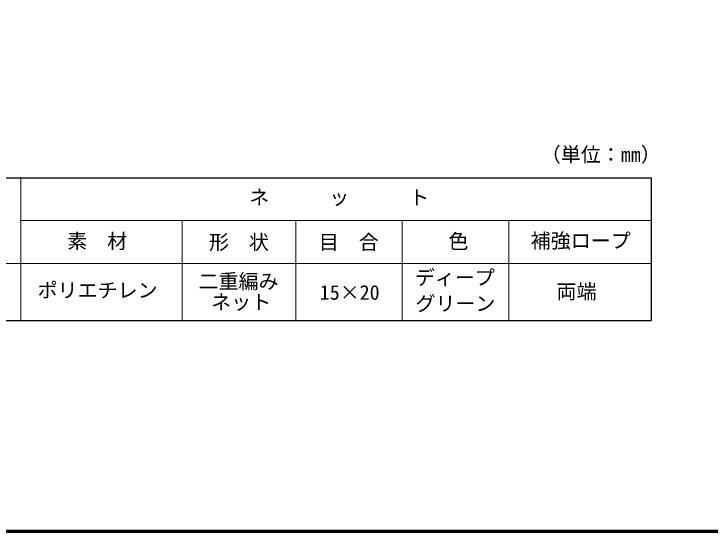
# Model space of a CAD drawing. Units: millimetres, scale not verified. Extents: x 200 to 8200, y 200 to 5825.
# Drawn here: x 1764 to 4200, y 200 to 2011 of the extents above; entities that cross this region are included whole.
import ezdxf
from ezdxf.enums import TextEntityAlignment as Align

# ---------------------------------------------------------------- set-up
doc = ezdxf.new("R2010")
doc.units = ezdxf.units.MM
doc.header["$LTSCALE"] = 20
for name, color, linetype, lineweight in [('C-MTR-FRAM', 5, 'Continuous', 25), ('C-MTR-LINE', 5, 'Continuous', 13), ('C-TTL', 2, 'Continuous', 70)]:
    doc.layers.add(name, color=color, linetype=linetype, lineweight=lineweight)
doc.layers.add('C-MTR-TXT', color=5, linetype='Continuous')
doc.styles.add('ＭＳ ゴシック', font='')
doc.styles.get('ＭＳ ゴシック').set_extended_font_data('MS Gothic')

msp = doc.modelspace()

# ---------------------------------------------------------------- linework, layer by layer
at = {"layer": 'C-MTR-FRAM'}
for p, q in [((400.71, 1437.6), (3994.34, 1437.6)), ((3994.34, 1437.6), (3994.34, 937.6)), ((400.71, 937.6), (3994.34, 937.6))]:
    msp.add_line(p, q, dxfattribs=at)
at = {"layer": 'C-MTR-LINE'}
for p, q in [((1787.76, 1437.6), (1787.76, 937.6)), ((1787.76, 1287.6), (3994.34, 1287.6)), ((2353.24, 1287.6), (2353.24, 937.6)), ((2749.87, 1287.6), (2749.87, 937.6)), ((3122.27, 1287.6), (3122.27, 937.6)), ((3495.94, 1287.6), (3495.94, 937.6)), ((400.71, 1137.6), (3994.34, 1137.6))]:
    msp.add_line(p, q, dxfattribs=at)
at = {"layer": 'C-TTL'}
msp.add_lwpolyline([(200, 200), (8200, 200), (8200, 5740), (200, 5740)], close=True, dxfattribs=at)

# ---------------------------------------------------------------- texts
at = {"layer": 'C-MTR-TXT', "style": 'ＭＳ ゴシック'}
for s, p in [('（単位：㎜）', (3607.68, 1477.6)), ('ネ\u3000\u3000\u3000ッ\u3000\u3000\u3000ト', (2587.38, 1327.78)), ('素\u3000材', (1950.36, 1174.22)), ('形\u3000状', (2446.54, 1170.67)), ('目\u3000合', (2830.81, 1170.67)), ('色', (3284.19, 1173.83)), ('補強ロープ', (3572.34, 1175.9)), ('ディープ', (3166.8, 1046.64)), ('二重編み', (2409.98, 1033.77)), ('ポリエチレン', (1846.66, 1002.37)), ('両端', (3662.59, 997.98)), ('15×20', (2834.16, 994.6)), ('ネット', (2454.27, 960.85)), ('グリーン', (3168.73, 955.86))]:
    msp.add_text(s, height=51.32, dxfattribs=at).set_placement(p, align=Align.BOTTOM_LEFT)

doc.saveas('drawing.dxf')
